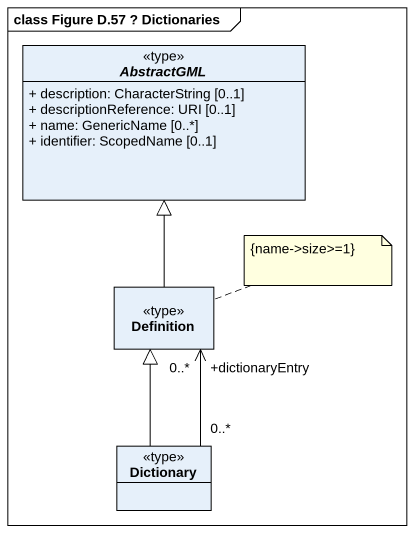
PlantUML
@startuml
mainframe class Figure D.57 ? Dictionaries
hide circle
hide empty members
skinparam classAttributeIconSize 0
abstract class AbstractGML <<type>> {
  + description: CharacterString [0..1]
  + descriptionReference: URI [0..1]
  + name: GenericName [0..*]
  + identifier: ScopedName [0..1]
}
class Definition <<type>>
class Dictionary <<type>>
Definition -up-|> AbstractGML
Dictionary "0..*" -up-> "+dictionaryEntry\n0..*" Definition
Dictionary -up-|> Definition
note right of Definition : {name->size>=1}
@enduml
